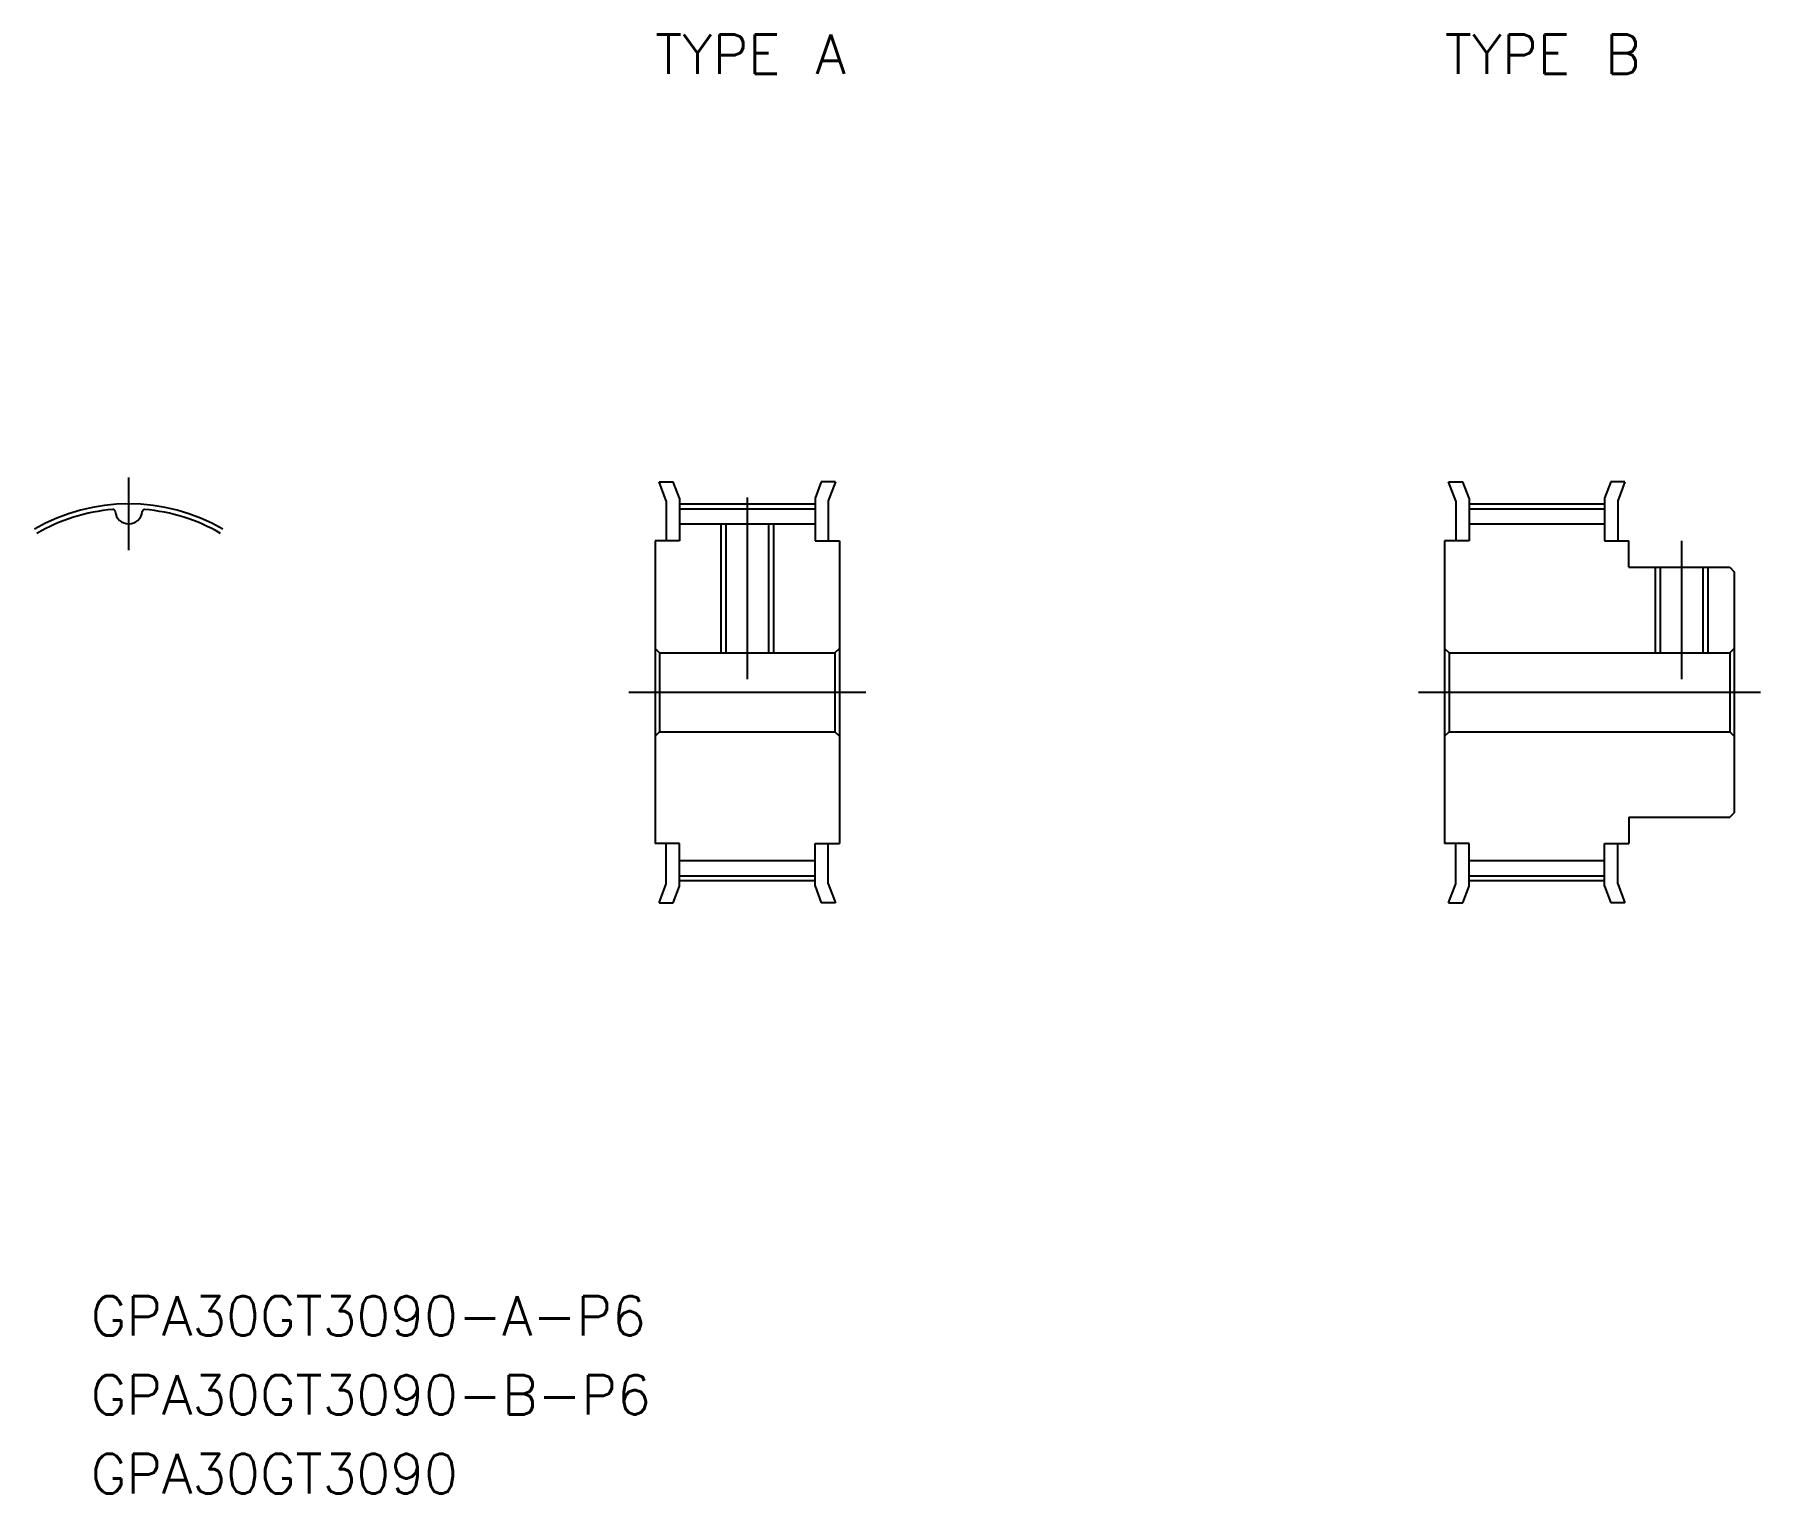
# Model space of a CAD drawing. Extents: x -7 to 124, y -61 to 50.
import ezdxf

# ---------------------------------------------------------------- set-up
doc = ezdxf.new("R2010")
doc.units = 0
doc.linetypes.add('CENTER', pattern=[50.8, 31.75, -6.35, 6.35, -6.35])
doc.layers.get('0').update_dxf_attribs({"linetype": 'CONTINUOUS'})
doc.layers.add('CENTER', color=1, linetype='CONTINUOUS')
doc.styles.get("Standard").update_dxf_attribs({"font": 'txt.shx', "height": 3, "bigfont": 'bigfont.shx'})

msp = doc.modelspace()

# ---------------------------------------------------------------- linework, layer by layer
at = {"color": 7, "linetype": 'CONTINUOUS'}
for p, q in [((40.85, 14.56), (40.3, 16)), ((40.3, 16), (41.37, 16)), ((41.85, 14.75), (41.37, 16)), ((52.63, 16), (52.15, 14.75)), ((53.7, 16), (52.63, 16)), ((53.7, 16), (53.15, 14.56)), ((100.85, 14.56), (100.3, 16)), ((100.3, 16), (101.37, 16)), ((101.85, 14.75), (101.37, 16)), ((112.63, 16), (112.15, 14.75)), ((113.7, 16), (112.63, 16)), ((113.7, 16), (113.15, 14.56)), ((40.85, 14.56), (40.85, 11.5)), ((41.85, 14.75), (41.85, 11.5)), ((52.15, 14.75), (52.15, 11.5)), ((53.15, 14.56), (53.15, 11.5)), ((100.85, 14.56), (100.85, 11.5)), ((101.85, 14.75), (101.85, 11.5)), ((112.15, 14.75), (112.15, 11.5)), ((113.15, 14.56), (113.15, 11.5)), ((41.85, 13.95), (52.15, 13.95)), ((101.85, 13.95), (112.15, 13.95)), ((41.85, 12.8), (52.15, 12.8)), ((45.38, 12.8), (45.38, 3)), ((48.62, 12.8), (48.62, 3)), ((101.85, 12.8), (112.15, 12.8)), ((40, 11.5), (40, -11.5)), ((41.85, 11.5), (40, 11.5)), ((52.15, 11.5), (54, 11.5)), ((54, 11.5), (54, -11.5)), ((100, 11.5), (100, -11.5)), ((101.85, 11.5), (100, 11.5)), ((112.15, 11.5), (114, 11.5)), ((114, 9.5), (114, 11.5)), ((114, 9.5), (121.66, 9.5)), ((116.38, 9.5), (116.38, 3)), ((119.62, 9.5), (119.62, 3)), ((121.66, 9.5), (122, 9.16)), ((122, 9.16), (122, -9.16)), ((40, 3.34), (40.34, 3)), ((40.34, 3), (53.66, 3)), ((40.34, 3), (40.34, -3)), ((54, 3.34), (53.66, 3)), ((53.66, 3), (53.66, -3)), ((100, 3.34), (100.34, 3)), ((100.34, 3), (121.66, 3)), ((100.34, 3), (100.34, -3)), ((122, 3.34), (121.66, 3)), ((121.66, 3), (121.66, -3)), ((40, -3.34), (40.34, -3)), ((40.34, -3), (53.66, -3)), ((54, -3.34), (53.66, -3)), ((100, -3.34), (100.34, -3)), ((100.34, -3), (121.66, -3)), ((122, -3.34), (121.66, -3)), ((121.66, -9.5), (122, -9.16)), ((114, -9.5), (121.66, -9.5)), ((114, -9.5), (114, -11.5)), ((41.85, -11.5), (40, -11.5)), ((40.85, -14.57), (40.85, -11.5)), ((41.85, -14.75), (41.85, -11.5)), ((52.15, -11.5), (54, -11.5)), ((52.15, -14.75), (52.15, -11.5)), ((53.15, -14.57), (53.15, -11.5)), ((101.85, -11.5), (100, -11.5)), ((100.85, -14.57), (100.85, -11.5)), ((101.85, -14.75), (101.85, -11.5)), ((112.15, -11.5), (114, -11.5)), ((112.15, -14.75), (112.15, -11.5)), ((113.15, -14.57), (113.15, -11.5)), ((41.85, -12.8), (52.15, -12.8)), ((101.85, -12.8), (112.15, -12.8)), ((41.85, -13.95), (52.15, -13.95)), ((101.85, -13.95), (112.15, -13.95)), ((40.3, -16), (40.85, -14.57)), ((41.37, -16), (41.85, -14.75)), ((52.15, -14.75), (52.63, -16)), ((53.15, -14.57), (53.7, -16)), ((100.3, -16), (100.85, -14.57)), ((101.37, -16), (101.85, -14.75)), ((112.15, -14.75), (112.63, -16)), ((113.15, -14.57), (113.7, -16)), ((40.3, -16), (41.37, -16)), ((53.7, -16), (52.63, -16)), ((100.3, -16), (101.37, -16)), ((113.7, -16), (112.63, -16))]:
    msp.add_line(p, q, dxfattribs=at)
at = {"color": 3, "linetype": 'CONTINUOUS'}
for p, q in [((45, 12.8), (45, 3)), ((49, 12.8), (49, 3)), ((116, 9.5), (116, 3)), ((120, 9.5), (120, 3))]:
    msp.add_line(p, q, dxfattribs=at)
at = {"color": 7, "linetype": 'CONTINUOUS'}
for centre, radius, start, end in [((0, 0), 13.95, 94.9648, 120), ((-1.19, 13.72), 0.171, 5.2092, 94.9648), ((0, 13.83), 1.03, 185.2092, 354.7908), ((1.19, 13.72), 0.171, 85.0352, 174.7908), ((0, 0), 13.95, 60, 85.0352)]:
    msp.add_arc(centre, radius, start, end, dxfattribs=at)
at = {"layer": 'CENTER', "color": 1, "linetype": 'CENTER'}
for p, q in [((0, 10.8), (0, 16.32)), ((47, 14.8), (47, 1)), ((41.85, 14.32), (52.15, 14.32)), ((101.85, 14.32), (112.15, 14.32)), ((118, 11.5), (118, 1)), ((38, 0), (56, 0)), ((98, 0), (124, 0)), ((41.85, -14.32), (52.15, -14.32)), ((101.85, -14.32), (112.15, -14.32))]:
    msp.add_line(p, q, dxfattribs=at)
msp.add_arc((0, 0), 14.32, 60, 120, dxfattribs=at)

# ---------------------------------------------------------------- texts
at = {"color": 7, "linetype": 'CONTINUOUS'}
for s, p in [('TYPE A', (40, 47)), ('TYPE B', (100, 47)), ('GPA30GT3090-A-P6', (-2.88, -48.9)), ('GPA30GT3090-B-P6', (-2.88, -54.9)), ('GPA30GT3090', (-2.88, -60.9))]:
    msp.add_text(s, height=3, dxfattribs=at).set_placement(p)

doc.saveas('drawing.dxf')
